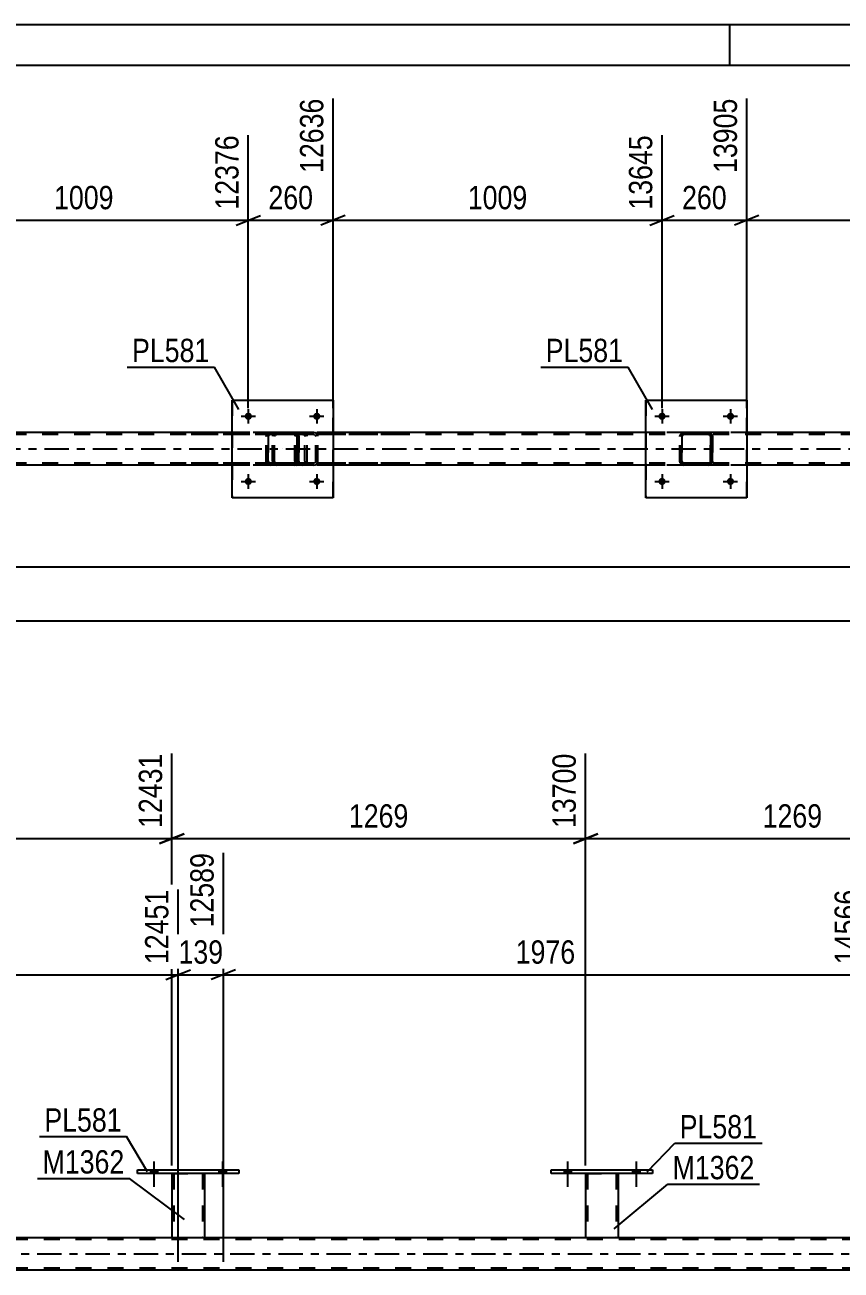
# Model space of a CAD drawing. Header units: millimetres. Extents: x 0 to 841, y 0 to 594.
# Drawn here: x 544.5 to 644.6, y 441.2 to 594 of the extents above; entities that cross this region are included whole.
import ezdxf

# ---------------------------------------------------------------- set-up
doc = ezdxf.new("R2010")
doc.units = ezdxf.units.MM
doc.linetypes.add('DXK_LINE_DOT2', pattern=[3.9198, 1.9599, -1.9599])
doc.linetypes.add('DXK_LINE_DOT3', pattern=[5.9187, 2.979, -0.9799, 0.9799, -0.9799])
doc.styles.add('Arial Narrow', font='ARIALN.TTF', dxfattribs={"height": 0.2})

# ---------------------------------------------------------------- blocks, each defined once
blk = doc.blocks.new('Unknown-122573578-1135 - 10973')
at = {"color": 5, "linetype": 'Continuous'}
for p, q in [((841, 594), (0, 594)), ((631, 589), (631, 594)), ((836, 589), (5, 589))]:
    blk.add_line(p, q, dxfattribs=at)
blk = doc.blocks.new('Part-122573578-2550 - 2500')
at = {"color": 7, "linetype": 'DXK_LINE_DOT2'}
for p, q in [((756.34, 543.98), (214.57, 543.98)), ((582.31, 543.98), (569.91, 543.98)), ((633.07, 543.98), (620.67, 543.98)), ((756.34, 543.74), (103.01, 543.74)), ((756.34, 540.22), (103.01, 540.22)), ((756.34, 539.98), (214.57, 539.98)), ((582.31, 539.98), (569.91, 539.98)), ((633.07, 539.98), (620.67, 539.98))]:
    blk.add_line(p, q, dxfattribs=at)
at = {"color": 2, "linetype": 'Continuous'}
for p, q in [((569.91, 543.98), (531.55, 543.98)), ((620.67, 543.98), (582.31, 543.98)), ((671.44, 543.98), (633.07, 543.98)), ((569.91, 539.98), (531.55, 539.98)), ((620.67, 539.98), (582.31, 539.98)), ((671.44, 539.98), (633.07, 539.98))]:
    blk.add_line(p, q, dxfattribs=at)
at = {"color": 7, "linetype": 'DXK_LINE_DOT3'}
blk.add_line((103.01, 541.98), (756.34, 541.98), dxfattribs=at)
blk = doc.blocks.new('Part-122573578-2644 - 2500')
at = {"color": 2, "linetype": 'Continuous'}
for p, q in [((620.67, 535.97), (620.67, 547.97)), ((620.67, 547.97), (620.67, 547.97)), ((620.67, 547.97), (633.07, 547.97)), ((633.07, 547.97), (633.07, 535.97)), ((620.67, 535.97), (620.67, 535.97)), ((633.07, 535.97), (620.67, 535.97))]:
    blk.add_line(p, q, dxfattribs=at)
at = {"color": 7, "linetype": 'DXK_LINE_DOT2'}
for p, q in [((620.67, 547.97), (620.67, 535.97)), ((620.67, 547.97), (620.67, 547.97)), ((633.07, 535.97), (633.07, 547.97)), ((620.67, 535.97), (620.67, 535.97))]:
    blk.add_line(p, q, dxfattribs=at)
blk = doc.blocks.new('Part-122573578-2645 - 2500')
at = {"color": 7, "linetype": 'DXK_LINE_DOT2'}
for p, q in [((625.17, 543.94), (625.35, 543.97)), ((625.35, 543.97), (625.17, 543.94)), ((628.39, 543.97), (625.35, 543.97)), ((628.39, 543.97), (628.58, 543.94)), ((628.58, 543.94), (628.39, 543.97)), ((624.87, 543.49), (624.91, 543.68)), ((624.91, 543.68), (624.87, 543.49)), ((624.87, 540.45), (624.87, 543.49)), ((624.87, 543.49), (624.87, 543.49)), ((624.87, 540.45), (624.87, 543.49)), ((625.11, 543.49), (625.13, 543.59)), ((625.13, 543.59), (625.11, 543.49)), ((625.11, 540.45), (625.11, 543.49)), ((625.11, 543.49), (625.11, 543.49)), ((625.11, 543.49), (625.11, 540.45)), ((625.13, 543.59), (625.18, 543.66)), ((625.18, 543.66), (625.13, 543.59)), ((625.17, 543.94), (625.17, 543.94)), ((625.18, 543.66), (625.26, 543.72)), ((625.26, 543.72), (625.18, 543.66)), ((625.26, 543.72), (625.35, 543.73)), ((625.35, 543.73), (625.26, 543.72)), ((628.39, 543.73), (625.35, 543.73)), ((628.39, 543.73), (628.49, 543.72)), ((628.48, 543.72), (628.39, 543.73)), ((628.48, 543.72), (628.49, 543.72)), ((628.56, 543.66), (628.48, 543.72)), ((628.49, 543.72), (628.56, 543.66)), ((628.56, 543.66), (628.62, 543.59)), ((628.61, 543.59), (628.56, 543.66)), ((628.63, 543.49), (628.61, 543.59)), ((628.62, 543.59), (628.63, 543.49)), ((628.63, 540.45), (628.63, 543.49)), ((628.63, 543.49), (628.63, 543.49)), ((628.63, 543.49), (628.63, 540.45)), ((628.84, 543.68), (628.87, 543.49)), ((628.87, 543.49), (628.84, 543.68)), ((628.87, 540.45), (628.87, 543.49)), ((628.87, 543.49), (628.87, 543.49)), ((628.87, 543.49), (628.87, 540.45)), ((624.87, 540.45), (624.87, 540.45)), ((624.91, 540.27), (624.87, 540.45)), ((624.87, 540.45), (624.91, 540.27)), ((625.11, 540.45), (625.11, 540.45)), ((625.13, 540.36), (625.11, 540.45)), ((625.11, 540.45), (625.13, 540.36)), ((625.18, 540.28), (625.13, 540.36)), ((625.13, 540.36), (625.18, 540.28)), ((625.17, 540.01), (625.17, 540.01)), ((625.35, 539.97), (625.17, 540.01)), ((625.17, 540.01), (625.35, 539.97)), ((625.26, 540.23), (625.18, 540.28)), ((625.18, 540.28), (625.26, 540.23)), ((625.35, 540.21), (625.26, 540.23)), ((625.26, 540.23), (625.35, 540.21)), ((628.39, 540.21), (625.35, 540.21)), ((628.39, 539.97), (625.35, 539.97)), ((628.49, 540.23), (628.39, 540.21)), ((628.39, 540.21), (628.48, 540.23)), ((628.58, 540.01), (628.39, 539.97)), ((628.39, 539.97), (628.58, 540.01)), ((628.48, 540.23), (628.56, 540.28)), ((628.48, 540.23), (628.49, 540.23)), ((628.56, 540.28), (628.49, 540.23)), ((628.62, 540.36), (628.56, 540.28)), ((628.56, 540.28), (628.61, 540.36)), ((628.61, 540.36), (628.63, 540.45)), ((628.63, 540.45), (628.62, 540.36)), ((628.63, 540.45), (628.63, 540.45)), ((628.87, 540.45), (628.84, 540.27)), ((628.84, 540.27), (628.87, 540.45)), ((628.87, 540.45), (628.87, 540.45))]:
    blk.add_line(p, q, dxfattribs=at)
at = {"color": 7, "linetype": 'DXK_LINE_DOT3'}
blk.add_line((626.88, 541.97), (626.87, 541.97), dxfattribs=at)
at = {"color": 7, "linetype": 'DXK_LINE_DOT2'}
for centre, start, end in [((625.35, 543.49), 112.5, 157.5), ((625.35, 543.49), 112.5, 157.5), ((628.39, 543.49), 22.5, 67.5), ((628.39, 543.49), 22.5, 67.5), ((625.35, 540.45), 202.5, 247.5), ((625.35, 540.45), 202.5, 247.5), ((628.39, 540.45), 292.5, 337.5), ((628.39, 540.45), 292.5, 337.5)]:
    blk.add_arc(centre, 0.48, start, end, dxfattribs=at)
blk = doc.blocks.new('Part-122573578-2650 - 2500')
at = {"color": 2, "linetype": 'Continuous'}
for p, q in [((569.91, 535.97), (569.91, 547.97)), ((569.91, 547.97), (569.91, 547.97)), ((569.91, 547.97), (582.31, 547.97)), ((582.31, 547.97), (582.31, 535.97)), ((569.91, 535.97), (569.91, 535.97)), ((582.31, 535.97), (569.91, 535.97))]:
    blk.add_line(p, q, dxfattribs=at)
at = {"color": 7, "linetype": 'DXK_LINE_DOT2'}
for p, q in [((569.91, 547.97), (569.91, 535.97)), ((569.91, 547.97), (569.91, 547.97)), ((582.31, 535.97), (582.31, 547.97)), ((569.91, 535.97), (569.91, 535.97))]:
    blk.add_line(p, q, dxfattribs=at)
blk = doc.blocks.new('Bolt-122573578-2586 - 2500')
at = {"linetype": 'Continuous'}
for points in [[(622.23, 545.97), (622.24, 546.07), (622.27, 546.15), (622.32, 546.23), (622.38, 546.3), (622.45, 546.36), (622.54, 546.39), (622.63, 546.41), (622.72, 546.41), (622.81, 546.39), (622.89, 546.36), (622.97, 546.3), (623.03, 546.23), (623.08, 546.15), (623.1, 546.07), (623.11, 545.97), (623.1, 545.88), (623.08, 545.8), (623.03, 545.72), (622.97, 545.65), (622.89, 545.59), (622.81, 545.56), (622.72, 545.54), (622.63, 545.54), (622.54, 545.56), (622.45, 545.59), (622.38, 545.65), (622.32, 545.72), (622.27, 545.8), (622.24, 545.88)], [(630.63, 545.97), (630.64, 546.07), (630.67, 546.15), (630.72, 546.23), (630.78, 546.3), (630.85, 546.36), (630.94, 546.39), (631.03, 546.41), (631.12, 546.41), (631.21, 546.39), (631.29, 546.36), (631.37, 546.3), (631.43, 546.23), (631.48, 546.15), (631.5, 546.07), (631.51, 545.97), (631.5, 545.88), (631.48, 545.8), (631.43, 545.72), (631.37, 545.65), (631.29, 545.59), (631.21, 545.56), (631.12, 545.54), (631.03, 545.54), (630.94, 545.56), (630.85, 545.59), (630.78, 545.65), (630.72, 545.72), (630.67, 545.8), (630.64, 545.88)]]:
    blk.add_hatch(color=1, dxfattribs=at).paths.add_polyline_path(points)
at = {"color": 1, "linetype": 'Continuous'}
for p, q in [((621.79, 545.97), (623.55, 545.97)), ((622.67, 546.85), (622.67, 545.09)), ((630.19, 545.97), (631.95, 545.97)), ((631.07, 546.85), (631.07, 545.09))]:
    blk.add_line(p, q, dxfattribs=at)
blk = doc.blocks.new('Part-122573578-2651 - 2500')
at = {"color": 7, "linetype": 'DXK_LINE_DOT2'}
for p, q in [((574.41, 543.94), (574.59, 543.97)), ((574.59, 543.97), (574.41, 543.94)), ((577.63, 543.97), (574.59, 543.97)), ((577.63, 543.97), (577.81, 543.94)), ((577.81, 543.94), (577.63, 543.97)), ((574.11, 543.49), (574.15, 543.68)), ((574.15, 543.68), (574.11, 543.49)), ((574.11, 540.45), (574.11, 543.49)), ((574.11, 543.49), (574.11, 543.49)), ((574.11, 540.45), (574.11, 543.49)), ((574.35, 543.49), (574.37, 543.59)), ((574.37, 543.59), (574.35, 543.49)), ((574.35, 540.45), (574.35, 543.49)), ((574.35, 543.49), (574.35, 543.49)), ((574.35, 543.49), (574.35, 540.45)), ((574.37, 543.59), (574.42, 543.66)), ((574.42, 543.66), (574.37, 543.59)), ((574.41, 543.94), (574.41, 543.94)), ((574.42, 543.66), (574.5, 543.72)), ((574.5, 543.72), (574.42, 543.66)), ((574.5, 543.72), (574.59, 543.73)), ((574.59, 543.73), (574.5, 543.72)), ((577.63, 543.73), (574.59, 543.73)), ((577.63, 543.73), (577.72, 543.72)), ((577.72, 543.72), (577.63, 543.73)), ((577.72, 543.72), (577.72, 543.72)), ((577.72, 543.72), (577.8, 543.66)), ((577.8, 543.66), (577.72, 543.72)), ((577.8, 543.66), (577.85, 543.59)), ((577.85, 543.59), (577.8, 543.66)), ((577.85, 543.59), (577.87, 543.49)), ((577.87, 543.49), (577.85, 543.59)), ((577.87, 540.45), (577.87, 543.49)), ((577.87, 543.49), (577.87, 543.49)), ((577.87, 543.49), (577.87, 540.45)), ((578.07, 543.68), (578.11, 543.49)), ((578.11, 543.49), (578.07, 543.68)), ((578.11, 540.45), (578.11, 543.49)), ((578.11, 543.49), (578.11, 543.49)), ((578.11, 543.49), (578.11, 540.45)), ((574.11, 540.45), (574.11, 540.45)), ((574.15, 540.27), (574.11, 540.45)), ((574.11, 540.45), (574.15, 540.27)), ((574.35, 540.45), (574.35, 540.45)), ((574.37, 540.36), (574.35, 540.45)), ((574.35, 540.45), (574.37, 540.36)), ((574.42, 540.28), (574.37, 540.36)), ((574.37, 540.36), (574.42, 540.28)), ((574.41, 540.01), (574.41, 540.01)), ((574.59, 539.97), (574.41, 540.01)), ((574.41, 540.01), (574.59, 539.97)), ((574.5, 540.23), (574.42, 540.28)), ((574.42, 540.28), (574.5, 540.23)), ((574.59, 540.21), (574.5, 540.23)), ((574.5, 540.23), (574.59, 540.21)), ((577.63, 540.21), (574.59, 540.21)), ((577.63, 539.97), (574.59, 539.97)), ((577.72, 540.23), (577.63, 540.21)), ((577.63, 540.21), (577.72, 540.23)), ((577.81, 540.01), (577.63, 539.97)), ((577.63, 539.97), (577.81, 540.01)), ((577.8, 540.28), (577.72, 540.23)), ((577.72, 540.23), (577.8, 540.28)), ((577.72, 540.23), (577.72, 540.23)), ((577.85, 540.36), (577.8, 540.28)), ((577.8, 540.28), (577.85, 540.36)), ((577.87, 540.45), (577.85, 540.36)), ((577.85, 540.36), (577.87, 540.45)), ((577.87, 540.45), (577.87, 540.45)), ((578.11, 540.45), (578.07, 540.27)), ((578.07, 540.27), (578.11, 540.45)), ((578.11, 540.45), (578.11, 540.45))]:
    blk.add_line(p, q, dxfattribs=at)
at = {"color": 7, "linetype": 'DXK_LINE_DOT3'}
blk.add_line((576.11, 541.97), (576.11, 541.97), dxfattribs=at)
at = {"color": 7, "linetype": 'DXK_LINE_DOT2'}
for centre, start, end in [((574.59, 543.49), 112.5, 157.5), ((574.59, 543.49), 112.5, 157.5), ((577.63, 543.49), 22.5, 67.5), ((577.63, 543.49), 22.5, 67.5), ((574.59, 540.45), 202.5, 247.5), ((574.59, 540.45), 202.5, 247.5), ((577.63, 540.45), 292.5, 337.5), ((577.63, 540.45), 292.5, 337.5)]:
    blk.add_arc(centre, 0.48, start, end, dxfattribs=at)
blk = doc.blocks.new('Bolt-122573578-2587 - 2500')
at = {"linetype": 'Continuous'}
for points in [[(622.23, 537.97), (622.24, 538.07), (622.27, 538.15), (622.32, 538.23), (622.38, 538.3), (622.45, 538.36), (622.54, 538.39), (622.63, 538.41), (622.72, 538.41), (622.81, 538.39), (622.89, 538.36), (622.97, 538.3), (623.03, 538.23), (623.08, 538.15), (623.1, 538.07), (623.11, 537.97), (623.1, 537.88), (623.08, 537.8), (623.03, 537.72), (622.97, 537.65), (622.89, 537.59), (622.81, 537.56), (622.72, 537.54), (622.63, 537.54), (622.54, 537.56), (622.45, 537.59), (622.38, 537.65), (622.32, 537.72), (622.27, 537.8), (622.24, 537.88)], [(630.63, 537.97), (630.64, 538.07), (630.67, 538.15), (630.72, 538.23), (630.78, 538.3), (630.85, 538.36), (630.94, 538.39), (631.03, 538.41), (631.12, 538.41), (631.21, 538.39), (631.29, 538.36), (631.37, 538.3), (631.43, 538.23), (631.48, 538.15), (631.5, 538.07), (631.51, 537.97), (631.5, 537.88), (631.48, 537.8), (631.43, 537.72), (631.37, 537.65), (631.29, 537.59), (631.21, 537.56), (631.12, 537.54), (631.03, 537.54), (630.94, 537.56), (630.85, 537.59), (630.78, 537.65), (630.72, 537.72), (630.67, 537.8), (630.64, 537.88)]]:
    blk.add_hatch(color=1, dxfattribs=at).paths.add_polyline_path(points)
at = {"color": 1, "linetype": 'Continuous'}
for p, q in [((621.79, 537.97), (623.55, 537.97)), ((622.67, 538.85), (622.67, 537.09)), ((630.19, 537.97), (631.95, 537.97)), ((631.07, 538.85), (631.07, 537.09))]:
    blk.add_line(p, q, dxfattribs=at)
blk = doc.blocks.new('Bolt-122573578-2588 - 2500')
at = {"linetype": 'Continuous'}
for points in [[(571.47, 545.97), (571.48, 546.07), (571.51, 546.15), (571.56, 546.23), (571.62, 546.3), (571.69, 546.36), (571.78, 546.39), (571.87, 546.41), (571.96, 546.41), (572.05, 546.39), (572.13, 546.36), (572.21, 546.3), (572.27, 546.23), (572.31, 546.15), (572.34, 546.07), (572.35, 545.97), (572.34, 545.88), (572.31, 545.8), (572.27, 545.72), (572.21, 545.65), (572.13, 545.59), (572.05, 545.56), (571.96, 545.54), (571.87, 545.54), (571.78, 545.56), (571.69, 545.59), (571.62, 545.65), (571.56, 545.72), (571.51, 545.8), (571.48, 545.88)], [(579.87, 545.97), (579.88, 546.07), (579.91, 546.15), (579.96, 546.23), (580.02, 546.3), (580.09, 546.36), (580.18, 546.39), (580.27, 546.41), (580.36, 546.41), (580.45, 546.39), (580.53, 546.36), (580.61, 546.3), (580.67, 546.23), (580.71, 546.15), (580.74, 546.07), (580.75, 545.97), (580.74, 545.88), (580.71, 545.8), (580.67, 545.72), (580.61, 545.65), (580.53, 545.59), (580.45, 545.56), (580.36, 545.54), (580.27, 545.54), (580.18, 545.56), (580.09, 545.59), (580.02, 545.65), (579.96, 545.72), (579.91, 545.8), (579.88, 545.88)]]:
    blk.add_hatch(color=1, dxfattribs=at).paths.add_polyline_path(points)
at = {"color": 1, "linetype": 'Continuous'}
for p, q in [((571.03, 545.97), (572.79, 545.97)), ((571.91, 546.85), (571.91, 545.09)), ((579.43, 545.97), (581.19, 545.97)), ((580.31, 546.85), (580.31, 545.09))]:
    blk.add_line(p, q, dxfattribs=at)
blk = doc.blocks.new('Bolt-122573578-2589 - 2500')
at = {"linetype": 'Continuous'}
for points in [[(571.47, 537.97), (571.48, 538.07), (571.51, 538.15), (571.56, 538.23), (571.62, 538.3), (571.69, 538.36), (571.78, 538.39), (571.87, 538.41), (571.96, 538.41), (572.05, 538.39), (572.13, 538.36), (572.21, 538.3), (572.27, 538.23), (572.31, 538.15), (572.34, 538.07), (572.35, 537.97), (572.34, 537.88), (572.31, 537.8), (572.27, 537.72), (572.21, 537.65), (572.13, 537.59), (572.05, 537.56), (571.96, 537.54), (571.87, 537.54), (571.78, 537.56), (571.69, 537.59), (571.62, 537.65), (571.56, 537.72), (571.51, 537.8), (571.48, 537.88)], [(579.87, 537.97), (579.88, 538.07), (579.91, 538.15), (579.96, 538.23), (580.02, 538.3), (580.09, 538.36), (580.18, 538.39), (580.27, 538.41), (580.36, 538.41), (580.45, 538.39), (580.53, 538.36), (580.61, 538.3), (580.67, 538.23), (580.71, 538.15), (580.74, 538.07), (580.75, 537.97), (580.74, 537.88), (580.71, 537.8), (580.67, 537.72), (580.61, 537.65), (580.53, 537.59), (580.45, 537.56), (580.36, 537.54), (580.27, 537.54), (580.18, 537.56), (580.09, 537.59), (580.02, 537.65), (579.96, 537.72), (579.91, 537.8), (579.88, 537.88)]]:
    blk.add_hatch(color=1, dxfattribs=at).paths.add_polyline_path(points)
at = {"color": 1, "linetype": 'Continuous'}
for p, q in [((571.03, 537.97), (572.79, 537.97)), ((571.91, 538.85), (571.91, 537.09)), ((579.43, 537.97), (581.19, 537.97)), ((580.31, 538.85), (580.31, 537.09))]:
    blk.add_line(p, q, dxfattribs=at)
blk = doc.blocks.new('Part-122573578-2703 - 2500')
at = {"color": 7, "linetype": 'DXK_LINE_DOT2'}
for p, q in [((578.61, 543.98), (564.54, 543.98)), ((575.39, 543.98), (575.2, 543.94)), ((578.8, 543.94), (578.61, 543.98)), ((578.61, 543.74), (564.54, 543.74)), ((574.92, 543.68), (574.88, 543.5)), ((574.88, 540.46), (574.88, 543.5)), ((575.14, 543.5), (575.16, 543.59)), ((575.14, 540.46), (575.14, 543.5)), ((575.16, 543.59), (575.21, 543.67)), ((575.21, 543.67), (575.3, 543.72)), ((575.3, 543.72), (575.39, 543.74)), ((578.61, 543.74), (578.7, 543.72)), ((578.7, 543.72), (578.79, 543.67)), ((578.79, 543.67), (578.84, 543.59)), ((578.84, 543.59), (578.86, 543.5)), ((578.86, 540.46), (578.86, 543.5)), ((579.12, 543.5), (579.08, 543.68)), ((579.12, 540.46), (579.12, 543.5)), ((578.61, 540.22), (564.54, 540.22)), ((578.61, 539.98), (564.54, 539.98)), ((574.88, 540.46), (574.92, 540.27)), ((575.16, 540.36), (575.14, 540.46)), ((575.21, 540.29), (575.16, 540.36)), ((575.2, 540.01), (575.39, 539.98)), ((575.3, 540.23), (575.21, 540.29)), ((575.39, 540.22), (575.3, 540.23)), ((578.7, 540.23), (578.61, 540.22)), ((578.61, 539.98), (578.8, 540.01)), ((578.79, 540.29), (578.7, 540.23)), ((578.84, 540.36), (578.79, 540.29)), ((578.86, 540.46), (578.84, 540.36)), ((579.08, 540.27), (579.12, 540.46))]:
    blk.add_line(p, q, dxfattribs=at)
for centre, start, end in [((575.38, 543.48), 110.9282, 155.8647), ((578.63, 543.48), 24.1353, 69.0718), ((575.38, 540.47), 204.1353, 249.0718), ((578.63, 540.47), 290.9282, 335.8647)]:
    blk.add_arc(centre, 0.495, start, end, dxfattribs=at)
blk = doc.blocks.new('Part-122573578-2716 - 2500')
at = {"color": 7, "linetype": 'DXK_LINE_DOT2'}
for p, q in [((577.89, 543.98), (577.79, 543.94)), ((590.11, 543.98), (577.89, 543.98)), ((579.11, 543.74), (579.11, 543.98)), ((580.12, 543.94), (579.93, 543.98)), ((577.65, 543.68), (577.63, 543.5)), ((577.63, 540.46), (577.63, 543.5)), ((577.7, 543.83), (577.65, 543.68)), ((577.79, 543.94), (577.7, 543.83)), ((577.76, 543.5), (577.77, 543.59)), ((577.76, 540.46), (577.76, 543.5)), ((577.77, 543.59), (577.8, 543.67)), ((577.8, 543.67), (577.84, 543.72)), ((577.84, 543.72), (577.89, 543.74)), ((590.11, 543.74), (577.89, 543.74)), ((579.93, 543.74), (580.03, 543.72)), ((580.03, 543.72), (580.11, 543.67)), ((580.11, 543.67), (580.16, 543.59)), ((580.16, 543.59), (580.18, 543.5)), ((580.18, 540.46), (580.18, 543.5)), ((580.43, 543.5), (580.4, 543.68)), ((580.43, 540.46), (580.43, 543.5)), ((577.63, 540.46), (577.65, 540.27)), ((577.65, 540.27), (577.7, 540.12)), ((577.7, 540.12), (577.79, 540.01)), ((577.77, 540.36), (577.76, 540.46)), ((577.8, 540.29), (577.77, 540.36)), ((577.79, 540.01), (577.89, 539.98)), ((577.84, 540.23), (577.8, 540.29)), ((577.89, 540.22), (577.84, 540.23)), ((590.11, 540.22), (577.89, 540.22)), ((590.11, 539.98), (577.89, 539.98)), ((579.11, 539.98), (579.11, 540.22)), ((580.03, 540.23), (579.93, 540.22)), ((579.93, 539.98), (580.12, 540.01)), ((580.11, 540.29), (580.03, 540.23)), ((580.16, 540.36), (580.11, 540.29)), ((580.18, 540.46), (580.16, 540.36)), ((580.4, 540.27), (580.43, 540.46))]:
    blk.add_line(p, q, dxfattribs=at)
for centre, start, end in [((579.95, 543.48), 23.9465, 68.8966), ((579.95, 540.47), 291.1034, 336.0535)]:
    blk.add_arc(centre, 0.493, start, end, dxfattribs=at)
blk = doc.blocks.new('Part-122573578-3309 - 3249')
at = {"color": 2, "linetype": 'Continuous'}
for p, q in [((90.27, 445.2), (744.75, 445.2)), ((732.52, 441.2), (229.11, 441.2))]:
    blk.add_line(p, q, dxfattribs=at)
at = {"color": 7, "linetype": 'DXK_LINE_DOT2'}
for p, q in [((744.75, 444.96), (90.27, 444.96)), ((744.75, 441.44), (90.27, 441.44))]:
    blk.add_line(p, q, dxfattribs=at)
at = {"color": 7, "linetype": 'DXK_LINE_DOT3'}
blk.add_line((90.27, 443.2), (744.75, 443.2), dxfattribs=at)
blk = doc.blocks.new('Bolt-122573578-3494 - 3249')
at = {"linetype": 'Continuous'}
for points in [[(610.65, 453.04), (611.53, 453.04), (611.53, 453.52), (610.65, 453.52)], [(619.05, 453.04), (619.93, 453.04), (619.93, 453.52), (619.05, 453.52)]]:
    blk.add_hatch(color=1, dxfattribs=at).paths.add_polyline_path(points)
at = {"color": 1, "linetype": 'Continuous'}
for p, q in [((611.09, 454.52), (611.09, 451.4)), ((619.49, 454.52), (619.49, 451.4)), ((610.65, 453.52), (610.65, 453.04)), ((611.53, 453.52), (611.53, 453.04)), ((619.05, 453.52), (619.05, 453.04)), ((619.93, 453.52), (619.93, 453.04))]:
    blk.add_line(p, q, dxfattribs=at)
blk = doc.blocks.new('Bolt-122573578-3495 - 3249')
at = {"linetype": 'Continuous'}
for points in [[(610.65, 453.04), (611.53, 453.04), (611.53, 453.52), (610.65, 453.52)], [(619.05, 453.04), (619.93, 453.04), (619.93, 453.52), (619.05, 453.52)]]:
    blk.add_hatch(color=1, dxfattribs=at).paths.add_polyline_path(points)
at = {"color": 1, "linetype": 'Continuous'}
for p, q in [((611.09, 454.52), (611.09, 451.4)), ((619.49, 454.52), (619.49, 451.4)), ((610.65, 453.52), (610.65, 453.04)), ((611.53, 453.52), (611.53, 453.04)), ((619.05, 453.52), (619.05, 453.04)), ((619.93, 453.52), (619.93, 453.04))]:
    blk.add_line(p, q, dxfattribs=at)
blk = doc.blocks.new('Part-122573578-3524 - 3249')
at = {"color": 2, "linetype": 'Continuous'}
for p, q in [((609.09, 453.52), (621.49, 453.52)), ((609.09, 453.04), (609.09, 453.52)), ((621.49, 453.04), (609.09, 453.04)), ((621.49, 453.52), (621.49, 453.04))]:
    blk.add_line(p, q, dxfattribs=at)
blk = doc.blocks.new('Bolt-122573578-3653 - 3249')
at = {"linetype": 'Continuous'}
for points in [[(559.89, 453.04), (560.77, 453.04), (560.77, 453.52), (559.89, 453.52)], [(568.29, 453.04), (569.17, 453.04), (569.17, 453.52), (568.29, 453.52)]]:
    blk.add_hatch(color=1, dxfattribs=at).paths.add_polyline_path(points)
at = {"color": 1, "linetype": 'Continuous'}
for p, q in [((560.33, 454.52), (560.33, 451.4)), ((568.73, 454.52), (568.73, 451.4)), ((559.89, 453.52), (559.89, 453.04)), ((560.77, 453.52), (560.77, 453.04)), ((568.29, 453.52), (568.29, 453.04)), ((569.17, 453.52), (569.17, 453.04))]:
    blk.add_line(p, q, dxfattribs=at)
blk = doc.blocks.new('Bolt-122573578-3654 - 3249')
at = {"linetype": 'Continuous'}
for points in [[(559.89, 453.04), (560.77, 453.04), (560.77, 453.52), (559.89, 453.52)], [(568.29, 453.04), (569.17, 453.04), (569.17, 453.52), (568.29, 453.52)]]:
    blk.add_hatch(color=1, dxfattribs=at).paths.add_polyline_path(points)
at = {"color": 1, "linetype": 'Continuous'}
for p, q in [((560.33, 454.52), (560.33, 451.4)), ((568.73, 454.52), (568.73, 451.4)), ((559.89, 453.52), (559.89, 453.04)), ((560.77, 453.52), (560.77, 453.04)), ((568.29, 453.52), (568.29, 453.04)), ((569.17, 453.52), (569.17, 453.04))]:
    blk.add_line(p, q, dxfattribs=at)
blk = doc.blocks.new('Part-122573578-3674 - 3249')
at = {"color": 2, "linetype": 'Continuous'}
for p, q in [((562.53, 453.04), (562.53, 445.2)), ((566.53, 453.04), (566.53, 445.2)), ((562.53, 445.2), (566.53, 445.2))]:
    blk.add_line(p, q, dxfattribs=at)
at = {"color": 7, "linetype": 'DXK_LINE_DOT2'}
for p, q in [((562.53, 453.04), (566.53, 453.04)), ((562.53, 453.04), (562.53, 453.04)), ((562.53, 453.04), (562.53, 453.04)), ((562.77, 453.04), (562.77, 445.2)), ((566.29, 453.04), (566.29, 445.2)), ((566.53, 453.04), (566.53, 453.04)), ((566.53, 453.04), (566.53, 453.04)), ((566.27, 445.2), (566.23, 445.2)), ((566.23, 445.2), (566.27, 445.2)), ((566.29, 445.2), (566.27, 445.2)), ((566.27, 445.2), (566.29, 445.2))]:
    blk.add_line(p, q, dxfattribs=at)
blk = doc.blocks.new('Part-122573578-3679 - 3249')
at = {"color": 2, "linetype": 'Continuous'}
for p, q in [((558.33, 453.52), (570.73, 453.52)), ((558.33, 453.04), (558.33, 453.52)), ((570.73, 453.04), (558.33, 453.04)), ((570.73, 453.52), (570.73, 453.04))]:
    blk.add_line(p, q, dxfattribs=at)
blk = doc.blocks.new('Part-122573578-3684 - 3249')
at = {"color": 2, "linetype": 'Continuous'}
for p, q in [((613.29, 453.04), (613.29, 445.2)), ((617.29, 453.04), (617.29, 445.2)), ((613.29, 445.2), (617.29, 445.2))]:
    blk.add_line(p, q, dxfattribs=at)
at = {"color": 7, "linetype": 'DXK_LINE_DOT2'}
for p, q in [((613.29, 453.04), (617.29, 453.04)), ((613.29, 453.04), (613.29, 453.04)), ((613.29, 453.04), (613.29, 453.04)), ((613.53, 453.04), (613.53, 445.2)), ((617.05, 453.04), (617.05, 445.2)), ((617.29, 453.04), (617.29, 453.04)), ((617.29, 453.04), (617.29, 453.04)), ((617.03, 445.2), (616.99, 445.2)), ((616.99, 445.2), (617.03, 445.2)), ((617.05, 445.2), (617.03, 445.2)), ((617.03, 445.2), (617.05, 445.2))]:
    blk.add_line(p, q, dxfattribs=at)
blk = doc.blocks.new('StraightDimension-122573578-2791 - 2500')
at = {"color": 7, "linetype": 'Continuous'}
blk.add_line((87.45, 520.86), (794.1, 520.86), dxfattribs=at)
blk = doc.blocks.new('StraightDimension-122573578-7328 - 2500')
at = {"color": 7, "linetype": 'Continuous'}
for p, q in [((633.07, 546.98), (633.07, 584.97)), ((673.44, 546.97), (673.44, 580.47)), ((634.57, 570.63), (631.57, 569.43)), ((633.07, 570.03), (673.44, 570.03)), ((671.94, 569.43), (674.94, 570.63))]:
    blk.add_line(p, q, dxfattribs=at)
at = {"color": 0, "linetype": 'Continuous'}
blk.add_wipeout([(672.84, 581.07), (668.64, 581.07), (668.64, 570.73), (672.84, 570.73)], dxfattribs=at)
at = {"color": 0}
blk.add_wipeout([(657.51, 570.78), (657.51, 574.98), (649, 574.98), (649, 570.78)], dxfattribs=at)
at = {"color": 3, "linetype": 'Continuous', "style": 'Arial Narrow'}
blk.add_text('14914', height=2.863, rotation=90.0002, dxfattribs=at).set_placement((672.24, 571.33))
at = {"color": 3, "style": 'Arial Narrow'}
blk.add_text('1009', height=2.863, dxfattribs=at).set_placement((649.6, 571.38))
blk = doc.blocks.new('StraightDimension-122573578-7329 - 2500')
at = {"color": 7, "linetype": 'Continuous'}
for p, q in [((633.07, 546.98), (633.07, 584.97)), ((622.67, 546.97), (622.67, 580.47)), ((621.17, 569.43), (624.17, 570.63)), ((622.67, 570.03), (633.07, 570.03)), ((634.57, 570.63), (631.57, 569.43))]:
    blk.add_line(p, q, dxfattribs=at)
at = {"color": 0}
blk.add_wipeout([(631.22, 570.78), (631.22, 574.98), (624.53, 574.98), (624.53, 570.78)], dxfattribs=at)
at = {"color": 3, "style": 'Arial Narrow'}
blk.add_text('260', height=2.863, dxfattribs=at).set_placement((625.13, 571.38))
at = {"color": 0, "linetype": 'Continuous'}
blk.add_wipeout([(632.47, 585.57), (628.27, 585.57), (628.27, 575.23), (632.47, 575.23)], dxfattribs=at)
at = {"color": 3, "linetype": 'Continuous', "style": 'Arial Narrow'}
blk.add_text('13905', height=2.863, rotation=90.0002, dxfattribs=at).set_placement((631.87, 575.83))
blk = doc.blocks.new('StraightDimension-122573578-7330 - 2500')
at = {"color": 7, "linetype": 'Continuous'}
for p, q in [((582.31, 546.98), (582.31, 584.97)), ((622.67, 546.97), (622.67, 580.47)), ((583.81, 570.63), (580.81, 569.43)), ((582.31, 570.03), (622.67, 570.03)), ((621.17, 569.43), (624.17, 570.63))]:
    blk.add_line(p, q, dxfattribs=at)
at = {"color": 0, "linetype": 'Continuous'}
blk.add_wipeout([(622.07, 581.07), (617.87, 581.07), (617.87, 570.73), (622.07, 570.73)], dxfattribs=at)
at = {"color": 0}
blk.add_wipeout([(606.75, 570.78), (606.75, 574.98), (598.24, 574.98), (598.24, 570.78)], dxfattribs=at)
at = {"color": 3, "linetype": 'Continuous', "style": 'Arial Narrow'}
blk.add_text('13645', height=2.863, rotation=90.0002, dxfattribs=at).set_placement((621.47, 571.33))
at = {"color": 3, "style": 'Arial Narrow'}
blk.add_text('1009', height=2.863, dxfattribs=at).set_placement((598.84, 571.38))
blk = doc.blocks.new('StraightDimension-122573578-7331 - 2500')
at = {"color": 7, "linetype": 'Continuous'}
for p, q in [((582.31, 546.98), (582.31, 584.97)), ((571.91, 546.97), (571.91, 580.47)), ((570.41, 569.43), (573.41, 570.63)), ((571.91, 570.03), (582.31, 570.03)), ((583.81, 570.63), (580.81, 569.43))]:
    blk.add_line(p, q, dxfattribs=at)
at = {"color": 0}
blk.add_wipeout([(580.45, 570.78), (580.45, 574.98), (573.77, 574.98), (573.77, 570.78)], dxfattribs=at)
at = {"color": 3, "style": 'Arial Narrow'}
blk.add_text('260', height=2.863, dxfattribs=at).set_placement((574.37, 571.38))
at = {"color": 0, "linetype": 'Continuous'}
blk.add_wipeout([(581.71, 585.57), (577.51, 585.57), (577.51, 575.23), (581.71, 575.23)], dxfattribs=at)
at = {"color": 3, "linetype": 'Continuous', "style": 'Arial Narrow'}
blk.add_text('12636', height=2.863, rotation=90.0002, dxfattribs=at).set_placement((581.11, 575.83))
blk = doc.blocks.new('StraightDimension-122573578-7332 - 2500')
at = {"color": 7, "linetype": 'Continuous'}
for p, q in [((531.55, 546.98), (531.55, 584.97)), ((571.91, 546.97), (571.91, 580.47)), ((533.05, 570.63), (530.05, 569.43)), ((531.55, 570.03), (571.91, 570.03)), ((570.41, 569.43), (573.41, 570.63))]:
    blk.add_line(p, q, dxfattribs=at)
at = {"color": 0, "linetype": 'Continuous'}
blk.add_wipeout([(571.31, 581.07), (567.11, 581.07), (567.11, 570.73), (571.31, 570.73)], dxfattribs=at)
at = {"color": 0}
blk.add_wipeout([(555.99, 570.78), (555.99, 574.98), (547.47, 574.98), (547.47, 570.78)], dxfattribs=at)
at = {"color": 3, "linetype": 'Continuous', "style": 'Arial Narrow'}
blk.add_text('12376', height=2.863, rotation=90.0002, dxfattribs=at).set_placement((570.71, 571.33))
at = {"color": 3, "style": 'Arial Narrow'}
blk.add_text('1009', height=2.863, dxfattribs=at).set_placement((548.07, 571.38))
blk = doc.blocks.new('StraightDimension-122573578-7714 - 2500')
at = {"color": 7, "linetype": 'Continuous'}
blk.add_line((88.09, 527.5), (793.46, 527.5), dxfattribs=at)
blk = doc.blocks.new('StraightDimension-122573578-4152 - 3249')
at = {"color": 7, "linetype": 'Continuous'}
for p, q in [((511.77, 454.04), (511.77, 504.59)), ((562.53, 454.04), (562.53, 504.59)), ((513.27, 494.75), (510.27, 493.55)), ((511.77, 494.15), (562.53, 494.15)), ((561.03, 493.55), (564.03, 494.75))]:
    blk.add_line(p, q, dxfattribs=at)
at = {"color": 0, "linetype": 'Continuous'}
blk.add_wipeout([(561.93, 505.19), (557.73, 505.19), (557.73, 494.85), (561.93, 494.85)], dxfattribs=at)
at = {"color": 0}
blk.add_wipeout([(541.4, 494.9), (541.4, 499.1), (532.89, 499.1), (532.89, 494.9)], dxfattribs=at)
at = {"color": 3, "linetype": 'Continuous', "style": 'Arial Narrow'}
blk.add_text('12431', height=2.863, rotation=90.0002, dxfattribs=at).set_placement((561.33, 495.45))
at = {"color": 3, "style": 'Arial Narrow'}
blk.add_text('1269', height=2.863, dxfattribs=at).set_placement((533.49, 495.5))
blk = doc.blocks.new('StraightDimension-122573578-4142 - 3249')
at = {"color": 7, "linetype": 'Continuous'}
for p, q in [((562.53, 454.04), (562.53, 504.59)), ((613.29, 454.04), (613.29, 504.59)), ((564.03, 494.75), (561.03, 493.55)), ((562.53, 494.15), (613.29, 494.15)), ((611.79, 493.55), (614.79, 494.75))]:
    blk.add_line(p, q, dxfattribs=at)
at = {"color": 0, "linetype": 'Continuous'}
blk.add_wipeout([(612.69, 505.19), (608.49, 505.19), (608.49, 494.85), (612.69, 494.85)], dxfattribs=at)
at = {"color": 0}
blk.add_wipeout([(592.17, 494.9), (592.17, 499.1), (583.65, 499.1), (583.65, 494.9)], dxfattribs=at)
at = {"color": 3, "linetype": 'Continuous', "style": 'Arial Narrow'}
blk.add_text('13700', height=2.863, rotation=90.0002, dxfattribs=at).set_placement((612.09, 495.45))
at = {"color": 3, "style": 'Arial Narrow'}
blk.add_text('1269', height=2.863, dxfattribs=at).set_placement((584.25, 495.5))
blk = doc.blocks.new('StraightDimension-122573578-4132 - 3249')
at = {"color": 7, "linetype": 'Continuous'}
for p, q in [((613.29, 454.04), (613.29, 504.59)), ((664.06, 454.04), (664.06, 504.59)), ((614.79, 494.75), (611.79, 493.55)), ((613.29, 494.15), (664.06, 494.15)), ((662.56, 493.55), (665.56, 494.75))]:
    blk.add_line(p, q, dxfattribs=at)
at = {"color": 0, "linetype": 'Continuous'}
blk.add_wipeout([(663.46, 505.19), (659.26, 505.19), (659.26, 494.85), (663.46, 494.85)], dxfattribs=at)
at = {"color": 0}
blk.add_wipeout([(642.93, 494.9), (642.93, 499.1), (634.42, 499.1), (634.42, 494.9)], dxfattribs=at)
at = {"color": 3, "linetype": 'Continuous', "style": 'Arial Narrow'}
blk.add_text('14969', height=2.863, rotation=90.0002, dxfattribs=at).set_placement((662.86, 495.45))
at = {"color": 3, "style": 'Arial Narrow'}
blk.add_text('1269', height=2.863, dxfattribs=at).set_placement((635.02, 495.5))
blk = doc.blocks.new('StraightDimension-122573578-10278 - 3249')
at = {"color": 7, "linetype": 'Continuous'}
for p, q in [((563.3, 442.2), (563.3, 487.9)), ((399.64, 477.45), (563.3, 477.45)), ((561.8, 476.85), (564.8, 478.05))]:
    blk.add_line(p, q, dxfattribs=at)
at = {"color": 0, "linetype": 'Continuous'}
blk.add_wipeout([(562.7, 488.5), (558.5, 488.5), (558.5, 478.15), (562.7, 478.15)], dxfattribs=at)
at = {"color": 3, "linetype": 'Continuous', "style": 'Arial Narrow'}
blk.add_text('12451', height=2.863, rotation=90.0002, dxfattribs=at).set_placement((562.1, 478.75))
blk = doc.blocks.new('StraightDimension-122573578-10276 - 3249')
at = {"color": 7, "linetype": 'Continuous'}
for p, q in [((568.85, 442.2), (568.85, 492.4)), ((647.91, 442.2), (647.91, 487.9)), ((570.35, 478.05), (567.35, 476.85)), ((568.85, 477.45), (647.91, 477.45)), ((646.41, 476.85), (649.41, 478.05))]:
    blk.add_line(p, q, dxfattribs=at)
at = {"color": 0, "linetype": 'Continuous'}
blk.add_wipeout([(647.31, 488.5), (643.11, 488.5), (643.11, 478.15), (647.31, 478.15)], dxfattribs=at)
at = {"color": 0}
blk.add_wipeout([(612.64, 478.2), (612.64, 482.4), (604.12, 482.4), (604.12, 478.2)], dxfattribs=at)
at = {"color": 3, "linetype": 'Continuous', "style": 'Arial Narrow'}
blk.add_text('14566', height=2.863, rotation=90.0002, dxfattribs=at).set_placement((646.71, 478.75))
at = {"color": 3, "style": 'Arial Narrow'}
blk.add_text('1976', height=2.863, dxfattribs=at).set_placement((604.72, 478.8))
blk = doc.blocks.new('StraightDimension-122573578-10277 - 3249')
at = {"color": 7, "linetype": 'Continuous'}
for p, q in [((568.85, 442.2), (568.85, 492.4)), ((563.3, 442.2), (563.3, 487.9)), ((561.8, 476.85), (564.8, 478.05)), ((563.3, 477.45), (568.85, 477.45)), ((570.35, 478.05), (567.35, 476.85))]:
    blk.add_line(p, q, dxfattribs=at)
at = {"color": 0}
blk.add_wipeout([(569.42, 478.2), (569.42, 482.4), (562.74, 482.4), (562.74, 478.2)], dxfattribs=at)
at = {"color": 3, "style": 'Arial Narrow'}
blk.add_text('139', height=2.863, dxfattribs=at).set_placement((563.34, 478.8))
at = {"color": 0, "linetype": 'Continuous'}
blk.add_wipeout([(568.25, 493), (564.05, 493), (564.05, 482.65), (568.25, 482.65)], dxfattribs=at)
at = {"color": 3, "linetype": 'Continuous', "style": 'Arial Narrow'}
blk.add_text('12589', height=2.863, rotation=90.0002, dxfattribs=at).set_placement((567.65, 483.25))
blk = doc.blocks.new('Mark-122573578-2640 - 2500')
at = {"color": 0}
blk.add_wipeout([(617.9, 552.62), (617.9, 555.62), (608.4, 555.62), (608.4, 552.62)], dxfattribs=at)
blk.add_wipeout([(617.9, 552.62), (617.9, 555.62), (608.4, 555.62), (608.4, 552.62)], dxfattribs=at)
at = {"color": 30, "linetype": 'Continuous'}
for p in [(607.8, 552.02), (621.5, 546.82)]:
    blk.add_line(p, (618.5, 552.02), dxfattribs=at)
at = {"color": 3, "style": 'Arial Narrow'}
blk.add_text('PL581', height=2.863, dxfattribs=at).set_placement((608.4, 552.62))
blk = doc.blocks.new('Mark-122573578-2646 - 2500')
at = {"color": 0}
blk.add_wipeout([(567.14, 552.62), (567.14, 555.62), (557.64, 555.62), (557.64, 552.62)], dxfattribs=at)
blk.add_wipeout([(567.14, 552.62), (567.14, 555.62), (557.64, 555.62), (557.64, 552.62)], dxfattribs=at)
at = {"color": 30, "linetype": 'Continuous'}
for p in [(557.04, 552.02), (570.74, 546.82)]:
    blk.add_line(p, (567.74, 552.02), dxfattribs=at)
at = {"color": 3, "style": 'Arial Narrow'}
blk.add_text('PL581', height=2.863, dxfattribs=at).set_placement((557.64, 552.62))
blk = doc.blocks.new('Mark-122573578-3520 - 3249')
at = {"color": 0}
blk.add_wipeout([(634.35, 457.36), (634.35, 460.36), (624.84, 460.36), (624.84, 457.36)], dxfattribs=at)
blk.add_wipeout([(634.35, 457.36), (634.35, 460.36), (624.84, 460.36), (624.84, 457.36)], dxfattribs=at)
at = {"color": 30, "linetype": 'Continuous'}
for p, q in [((620.85, 453.24), (624.24, 456.76)), ((624.24, 456.76), (634.95, 456.76))]:
    blk.add_line(p, q, dxfattribs=at)
at = {"color": 3, "style": 'Arial Narrow'}
blk.add_text('PL581', height=2.863, dxfattribs=at).set_placement((624.84, 457.36))
blk = doc.blocks.new('Mark-122573578-3670 - 3249')
at = {"color": 0}
blk.add_wipeout([(556.71, 453.05), (556.71, 456.05), (546.66, 456.05), (546.66, 453.05)], dxfattribs=at)
blk.add_wipeout([(556.71, 453.05), (556.71, 456.05), (546.66, 456.05), (546.66, 453.05)], dxfattribs=at)
at = {"color": 30, "linetype": 'Continuous'}
for p in [(546.06, 452.45), (564.08, 447.41)]:
    blk.add_line(p, (557.31, 452.45), dxfattribs=at)
at = {"color": 3, "style": 'Arial Narrow'}
blk.add_text('M1362', height=2.863, dxfattribs=at).set_placement((546.66, 453.05))
blk = doc.blocks.new('Mark-122573578-3675 - 3249')
at = {"color": 0}
blk.add_wipeout([(556.38, 458.19), (556.38, 461.19), (546.88, 461.19), (546.88, 458.19)], dxfattribs=at)
blk.add_wipeout([(556.38, 458.19), (556.38, 461.19), (546.88, 461.19), (546.88, 458.19)], dxfattribs=at)
at = {"color": 30, "linetype": 'Continuous'}
for p in [(546.28, 457.59), (559.52, 453.26)]:
    blk.add_line(p, (556.98, 457.59), dxfattribs=at)
at = {"color": 3, "style": 'Arial Narrow'}
blk.add_text('PL581', height=2.863, dxfattribs=at).set_placement((546.88, 458.19))
blk = doc.blocks.new('Mark-122573578-3680 - 3249')
at = {"color": 0}
blk.add_wipeout([(634.02, 452.35), (634.02, 455.35), (623.97, 455.35), (623.97, 452.35)], dxfattribs=at)
blk.add_wipeout([(634.02, 452.35), (634.02, 455.35), (623.97, 455.35), (623.97, 452.35)], dxfattribs=at)
at = {"color": 30, "linetype": 'Continuous'}
for p, q in [((616.78, 446.26), (623.37, 451.75)), ((623.37, 451.75), (634.62, 451.75))]:
    blk.add_line(p, q, dxfattribs=at)
at = {"color": 3, "style": 'Arial Narrow'}
blk.add_text('M1362', height=2.863, dxfattribs=at).set_placement((623.97, 452.35))

msp = doc.modelspace()

# ---------------------------------------------------------------- block references
for name in ['Unknown-122573578-1135 - 10973', 'Part-122573578-2650 - 2500', 'Part-122573578-2644 - 2500', 'Part-122573578-2550 - 2500', 'Bolt-122573578-2588 - 2500', 'Bolt-122573578-2586 - 2500', 'Part-122573578-2703 - 2500', 'Part-122573578-2651 - 2500', 'Part-122573578-2716 - 2500', 'Part-122573578-2645 - 2500', 'Bolt-122573578-2589 - 2500', 'Bolt-122573578-2587 - 2500', 'Bolt-122573578-3653 - 3249', 'Bolt-122573578-3654 - 3249', 'Bolt-122573578-3494 - 3249', 'Bolt-122573578-3495 - 3249', 'Part-122573578-3679 - 3249', 'Part-122573578-3674 - 3249', 'Part-122573578-3524 - 3249', 'Part-122573578-3684 - 3249', 'Part-122573578-3309 - 3249']:
    msp.add_blockref(name, (0, 0))

# ---------------------------------------------------------------- next in the draw order: block references
for name in ['StraightDimension-122573578-7328 - 2500', 'StraightDimension-122573578-2791 - 2500', 'StraightDimension-122573578-4152 - 3249']:
    msp.add_blockref(name, (0, 0))

# ---------------------------------------------------------------- next in the draw order: block references
for name in ['StraightDimension-122573578-7329 - 2500', 'StraightDimension-122573578-7714 - 2500', 'StraightDimension-122573578-4142 - 3249']:
    msp.add_blockref(name, (0, 0))

# ---------------------------------------------------------------- next in the draw order: block references
for name in ['StraightDimension-122573578-7330 - 2500', 'StraightDimension-122573578-4132 - 3249', 'StraightDimension-122573578-10278 - 3249']:
    msp.add_blockref(name, (0, 0))

# ---------------------------------------------------------------- next in the draw order: block references
for name in ['StraightDimension-122573578-7331 - 2500', 'Mark-122573578-2640 - 2500', 'StraightDimension-122573578-10276 - 3249']:
    msp.add_blockref(name, (0, 0))

# ---------------------------------------------------------------- next in the draw order: block references
for name in ['StraightDimension-122573578-7332 - 2500', 'StraightDimension-122573578-10277 - 3249', 'Mark-122573578-3520 - 3249']:
    msp.add_blockref(name, (0, 0))

# ---------------------------------------------------------------- next in the draw order: block references
for name in ['Mark-122573578-2646 - 2500', 'Mark-122573578-3670 - 3249', 'Mark-122573578-3680 - 3249']:
    msp.add_blockref(name, (0, 0))

# ---------------------------------------------------------------- next in the draw order: block references
msp.add_blockref('Mark-122573578-3675 - 3249', (0, 0))

doc.saveas('drawing.dxf')
